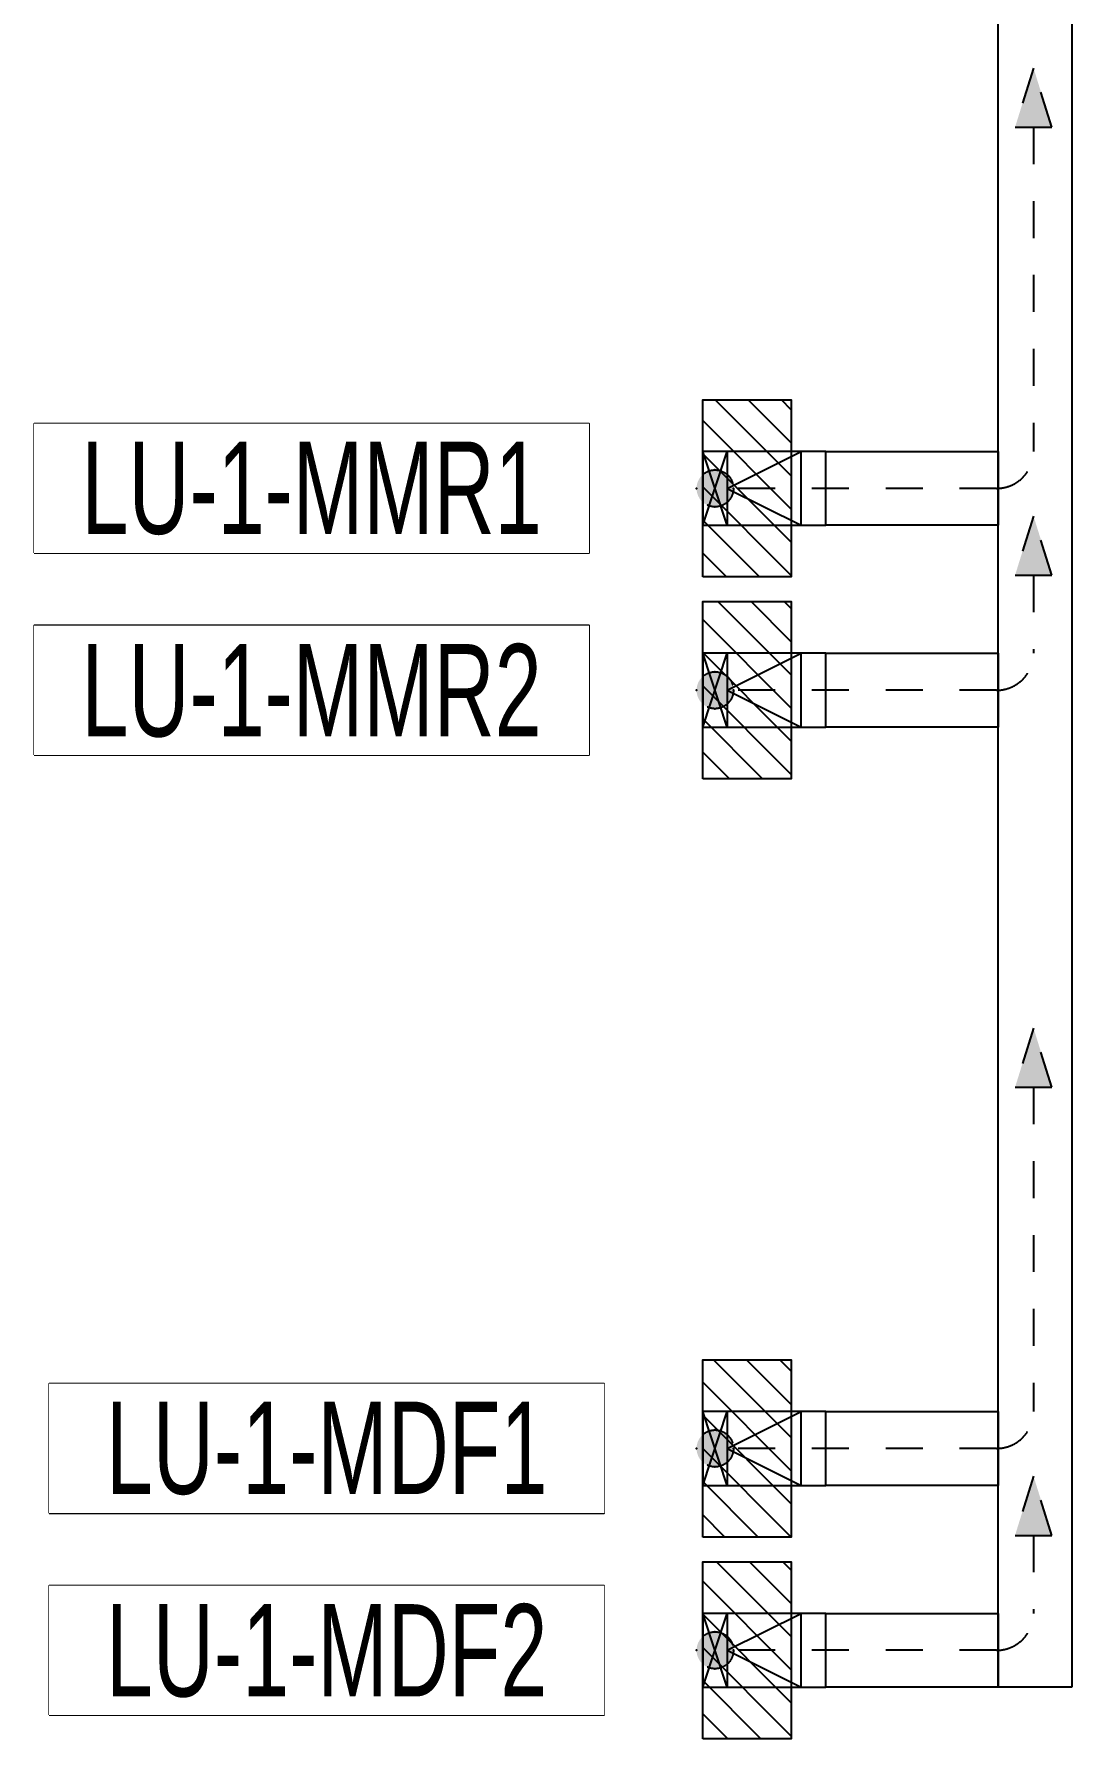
# Model space of a CAD drawing. Header units: millimetres. Extents: x 88028 to 500787, y -530175 to 1035835.
# Drawn here: x 99238 to 103454, y -241235 to -234310 of the extents above; entities that cross this region are included whole.
import ezdxf
from ezdxf.enums import TextEntityAlignment as Align

# ---------------------------------------------------------------- set-up
doc = ezdxf.new("R2010")
doc.units = ezdxf.units.MM
doc.header["$LTSCALE"] = 150
doc.linetypes.add('D1', pattern=[3, 1, -1, 1])
for name, color, linetype in [('------01 Distribution Panel_UPS_Emgency', 232, 'Continuous'), ('-----00 LV_CABLE', 2, 'Continuous'), ('-----26 Electrical Cable Tray_건물(UPS)', 100, 'Continuous')]:
    doc.layers.add(name, color=color, linetype=linetype)
doc.styles.add('ELEC', font='')
doc.styles.get('ELEC').set_extended_font_data('Dotum')

# ---------------------------------------------------------------- blocks, each defined once
blk = doc.blocks.new('A02')
h = blk.add_hatch()
h.set_pattern_fill('ANSI31', color=256, scale=25, style=0)
h.set_pattern_definition([(45, (-2000, -19200), (-56.1266, 56.1266), [])])
h.paths.add_polyline_path([(-300, 300), (-300, 0), (300, 0), (300, 300)])
blk.add_lwpolyline([(300, 0), (-300, 0), (-300, 300), (300, 300)], close=True)
blk = doc.blocks.new('TRAY(VERT)')
at = {"color": 0}
for p, q in [((0, 400), (0, 500)), ((0, 500), (300, 500)), ((300, 500), (300, 400)), ((0, 0), (0, 400)), ((300, 400), (300, 0)), ((300, 0), (0, 0))]:
    blk.add_line(p, q, dxfattribs=at)
at = {"color": 8}
for p, q in [((150, 100), (0, 400)), ((0, 400), (300, 400)), ((150, 100), (300, 400)), ((0, 100), (300, 0)), ((0, 0), (300, 100)), ((300, 100), (0, 100))]:
    blk.add_line(p, q, dxfattribs=at)
blk = doc.blocks.new('11')
at = {"linetype": 'D1'}
h = blk.add_hatch(color=256, dxfattribs=at)
edge = h.paths.add_edge_path()
edge.add_arc((0, 0), 75, 0, 360)
blk.add_circle((0, 0), 75, dxfattribs=at)
for p in [(0, 75), (-75, 0), (75, 0), (0, -75)]:
    blk.add_point(p, dxfattribs=at)
blk = doc.blocks.new('22')
at = {"linetype": 'D1'}
h = blk.add_hatch(color=0, dxfattribs=at)
h.dxf.hatch_style = 1
h.paths.add_polyline_path([(0, 0), (-240.6, 75), (-240.6, -75)])
at = {"color": 0, "linetype": 'D1'}
blk.add_lwpolyline([(-240.6, -75), (0, 0), (-240.6, 75)], close=True, dxfattribs=at)

msp = doc.modelspace()

# ---------------------------------------------------------------- linework, layer by layer
at = {"layer": '------01 Distribution Panel_UPS_Emgency', "color": 1}
for points in [[(99237.5, -236417.5), (101492.3, -236417.5), (101492.3, -235892.5), (99237.5, -235892.5)], [(99237.5, -237237.5), (101492.3, -237237.5), (101492.3, -236712.5), (99237.5, -236712.5)], [(99298.7, -240317.5), (101553.6, -240317.5), (101553.6, -239792.5), (99298.7, -239792.5)], [(99298.7, -241137.5), (101553.6, -241137.5), (101553.6, -240612.5), (99298.7, -240612.5)]]:
    msp.add_lwpolyline(points, close=True, dxfattribs=at)
at = {"layer": '-----00 LV_CABLE', "linetype": 'D1', "elevation": 0}
for points in [[(103297.6, -234688.1), (103297.6, -236005, -0.414214), (103147.6, -236155), (102078.6, -236155)], [(103297.6, -236508.1), (103297.6, -236825, -0.414214), (103147.6, -236975), (102078.6, -236975)], [(103297.6, -238588.1), (103297.6, -239905, -0.414214), (103147.6, -240055), (102078.6, -240055)], [(103297.6, -240408.1), (103297.6, -240725, -0.414214), (103147.6, -240875), (102078.6, -240875)]]:
    msp.add_lwpolyline(points, format="xyb", dxfattribs=at)
at = {"layer": '-----26 Electrical Cable Tray_건물(UPS)', "elevation": 0}
for points in [[(103453.6, -241025), (103153.6, -241025), (103153.6, -233495), (103453.6, -233495)], [(103153.6, -236005), (103153.6, -236305), (102453.6, -236305), (102453.6, -236005)], [(103153.6, -236825), (103153.6, -237125), (102453.6, -237125), (102453.6, -236825)], [(103153.6, -239905), (103153.6, -240205), (102453.6, -240205), (102453.6, -239905)], [(103153.6, -240725), (103153.6, -241025), (102453.6, -241025), (102453.6, -240725)]]:
    msp.add_lwpolyline(points, close=True, dxfattribs=at)

# ---------------------------------------------------------------- block references
at = {"layer": '------01 Distribution Panel_UPS_Emgency', "xscale": 1.2, "yscale": 1.2, "zscale": 1.2, "rotation": 270}
for p in [(101953.6, -236155), (101953.6, -236975), (101953.6, -240055), (101953.6, -240875)]:
    msp.add_blockref('A02', p, dxfattribs=at)
at = {"layer": '-----00 LV_CABLE', "linetype": 'D1', "rotation": 90}
for p in [(103297.6, -234447.5), (103297.6, -236267.5), (103297.6, -238347.5), (103297.6, -240167.5)]:
    msp.add_blockref('22', p, dxfattribs=at)
at = {"layer": '-----00 LV_CABLE', "linetype": 'D1'}
for p in [(102003.6, -236155), (102003.6, -236975), (102003.6, -240055), (102003.6, -240875)]:
    msp.add_blockref('11', p, dxfattribs=at)
at = {"layer": '-----26 Electrical Cable Tray_건물(UPS)', "xscale": -1, "rotation": 270}
for p in [(101953.6, -236305), (101953.6, -237125), (101953.6, -240205), (101953.6, -241025)]:
    msp.add_blockref('TRAY(VERT)', p, dxfattribs=at)

# ---------------------------------------------------------------- next in the draw order: wipeouts: each hides what was drawn before it
at = {"color": 1}
for points in [[(99237.5, -236417.5), (101492.3, -236417.5), (101492.3, -235892.5), (99237.5, -235892.5)], [(99237.5, -237237.5), (101492.3, -237237.5), (101492.3, -236712.5), (99237.5, -236712.5)], [(99298.7, -240317.5), (101553.6, -240317.5), (101553.6, -239792.5), (99298.7, -239792.5)], [(99298.7, -241137.5), (101553.6, -241137.5), (101553.6, -240612.5), (99298.7, -240612.5)]]:
    msp.add_wipeout(points, dxfattribs=at).dxf.layer = '------01 Distribution Panel_UPS_Emgency'

# ---------------------------------------------------------------- next in the draw order: texts
at = {"layer": '------01 Distribution Panel_UPS_Emgency', "style": 'ELEC', "width": 0.7}
for s, p in [('LU-1-MMR1', (100364.9, -236155)), ('LU-1-MMR2', (100364.9, -236975)), ('LU-1-MDF1', (100426.1, -240055)), ('LU-1-MDF2', (100426.1, -240875))]:
    msp.add_text(s, height=375, dxfattribs=at).set_placement(p, align=Align.MIDDLE)

doc.saveas('drawing.dxf')
